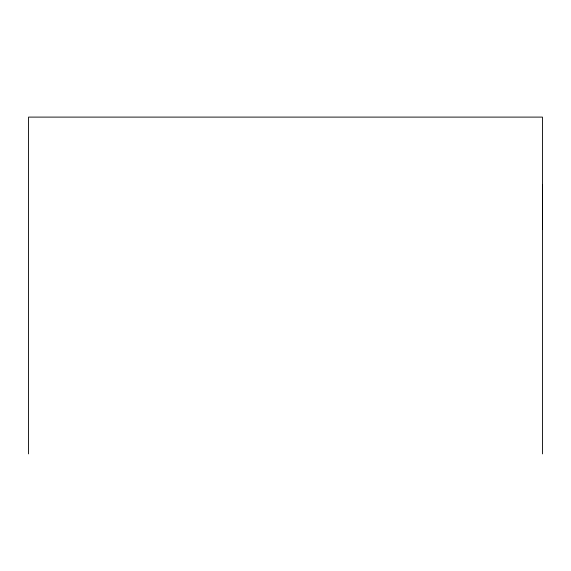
<?xml version="1.0" encoding="UTF-8"?>
<svg xmlns="http://www.w3.org/2000/svg" width="571" height="571" viewBox="0 0 571 571"><rect width="100%" height="100%" fill="white"/><g stroke="black" fill="none" stroke-linecap="round" stroke-linejoin="round"><path stroke-width="0.86" d="M542.45 229.271L542.45 184.883M542.45 453.895L542.45 117.105L28.55 117.105L28.55 453.895"/></g></svg>
